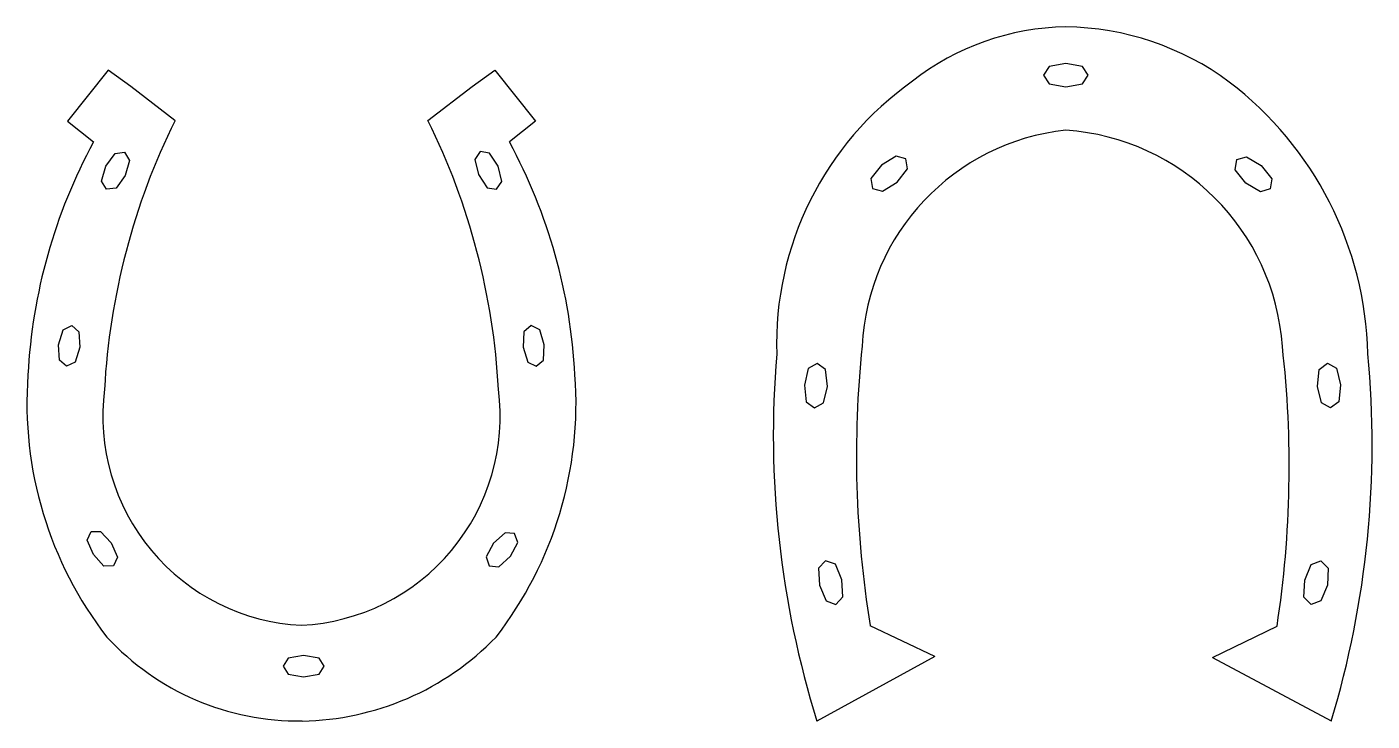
# Model space of a CAD drawing. Extents: x 0.1 to 16.6, y 0 to 8.5.
import ezdxf

# ---------------------------------------------------------------- set-up
doc = ezdxf.new("R2010")
doc.units = 0
doc.layers.get('0').update_dxf_attribs({"linetype": 'CONTINUOUS'})
doc.layers.add('LAYER_1', color=7, linetype='CONTINUOUS')

msp = doc.modelspace()

# ---------------------------------------------------------------- linework, layer by layer
at = {"color": 3, "linetype": 'BYBLOCK'}
for p, q in [((11.221, 0.806), (10.427, 1.186)), ((14.638, 0.794), (15.43, 1.181))]:
    msp.add_line(p, q, dxfattribs=at)
for centre, radius, start, end in [((12.887, 5.4), 3.149, 90.9872, 128.0087), ((12.792, 5.109), 3.439, 53.3949, 89.3222), ((13.22, 4.656), 3.944, 125.1648, 181.9139), ((12.218, 4.427), 4.329, 1.3688, 52.6772), ((13.13, 4.488), 2.805, 96.0737, 177.2239), ((12.639, 4.42), 2.864, 3.9845, 86.1117), ((21.029, 3.532), 11.793, 175.1702, 197.356), ((23.212, 3.276), 12.954, 174.0265, 189.2802), ((2.625, 3.145), 12.954, 351.2822, 6.5358), ((4.806, 3.422), 11.793, 343.2063, 5.3922)]:
    msp.add_arc(centre, radius, start, end, dxfattribs=at)
at = {"color": 6, "linetype": 'BYBLOCK'}
for centre, radius, start, end in [((9.476, 3.637), 8.476, 153.6717, 176.9218), ((-2.607, 3.637), 8.476, 3.0782, 26.3283), ((6.814, 3.918), 6.752, 151.559, 177.0232), ((0.054, 3.918), 6.752, 2.9768, 28.441), ((4.749, 3.921), 4.691, 175.7505, 217.7874), ((2.119, 3.921), 4.691, 322.2126, 4.2495), ((3.564, 3.761), 2.573, 172.602, 267.1221), ((3.304, 3.761), 2.573, 272.9166, 7.397), ((3.401, 3.228), 3.213, 222.7601, 270.7427), ((3.39, 3.407), 3.393, 270.8943, 315.9042)]:
    msp.add_arc(centre, radius, start, end, dxfattribs=at)
at = {"layer": 'LAYER_1', "color": 6}
for p, q in [((1.056, 8.015), (0.557, 7.387)), ((1.335, 7.816), (1.056, 8.015)), ((5.534, 7.816), (5.813, 8.015)), ((5.813, 8.015), (6.311, 7.387)), ((1.879, 7.396), (1.335, 7.816)), ((4.989, 7.396), (5.534, 7.816)), ((0.557, 7.387), (0.877, 7.134)), ((6.311, 7.387), (5.992, 7.134)), ((1.03, 6.836), (1.142, 6.992)), ((1.142, 6.992), (1.258, 7.006)), ((1.258, 7.006), (1.319, 6.907)), ((5.631, 7.016), (5.566, 6.919)), ((5.746, 6.997), (5.631, 7.016)), ((5.852, 6.836), (5.746, 6.997)), ((0.977, 6.652), (1.03, 6.836)), ((1.319, 6.907), (1.266, 6.722)), ((5.566, 6.919), (5.611, 6.732)), ((5.896, 6.649), (5.852, 6.836)), ((1.038, 6.552), (0.977, 6.652)), ((1.266, 6.722), (1.154, 6.566)), ((5.611, 6.732), (5.716, 6.571)), ((5.831, 6.552), (5.896, 6.649)), ((1.154, 6.566), (1.038, 6.552)), ((1.038, 6.552), (1.038, 6.552)), ((5.716, 6.571), (5.831, 6.552)), ((5.831, 6.552), (5.831, 6.552)), ((0.448, 4.641), (0.503, 4.825)), ((0.503, 4.825), (0.609, 4.876)), ((0.609, 4.876), (0.698, 4.801)), ((0.698, 4.801), (0.708, 4.609)), ((6.17, 4.801), (6.16, 4.609)), ((6.26, 4.876), (6.17, 4.801)), ((6.365, 4.825), (6.26, 4.876)), ((6.42, 4.641), (6.365, 4.825)), ((0.458, 4.449), (0.448, 4.641)), ((6.411, 4.449), (6.42, 4.641)), ((0.708, 4.609), (0.653, 4.425)), ((6.16, 4.609), (6.216, 4.425)), ((0.547, 4.375), (0.458, 4.449)), ((0.653, 4.425), (0.547, 4.375)), ((0.547, 4.375), (0.547, 4.375)), ((6.216, 4.425), (6.321, 4.375)), ((6.321, 4.375), (6.411, 4.449)), ((6.321, 4.375), (6.321, 4.375)), ((0.8, 2.238), (0.848, 2.344)), ((0.848, 2.344), (0.965, 2.345)), ((0.848, 2.344), (0.848, 2.344)), ((0.965, 2.345), (1.095, 2.204)), ((5.939, 2.33), (5.797, 2.202)), ((6.055, 2.32), (5.939, 2.33)), ((6.094, 2.209), (6.055, 2.32)), ((6.055, 2.32), (6.055, 2.32)), ((0.876, 2.061), (0.8, 2.238)), ((1.095, 2.204), (1.171, 2.027)), ((5.797, 2.202), (5.706, 2.032)), ((6.003, 2.04), (6.094, 2.209)), ((1.006, 1.92), (0.876, 2.061)), ((1.171, 2.027), (1.123, 1.921)), ((5.706, 2.032), (5.744, 1.922)), ((5.86, 1.911), (6.003, 2.04)), ((1.123, 1.921), (1.006, 1.92)), ((5.744, 1.922), (5.86, 1.911)), ((3.272, 0.788), (3.209, 0.689)), ((3.209, 0.689), (3.272, 0.591)), ((3.461, 0.82), (3.272, 0.788)), ((3.65, 0.788), (3.461, 0.82)), ((3.713, 0.689), (3.65, 0.788)), ((3.65, 0.591), (3.713, 0.689)), ((3.713, 0.689), (3.713, 0.689)), ((3.272, 0.591), (3.461, 0.559)), ((3.461, 0.559), (3.65, 0.591))]:
    msp.add_line(p, q, dxfattribs=at)
at = {"layer": 'LAYER_1', "color": 3}
for p, q in [((12.626, 8.061), (12.557, 7.954)), ((12.557, 7.954), (12.626, 7.847)), ((12.557, 7.954), (12.557, 7.954)), ((12.832, 8.097), (12.626, 8.061)), ((13.038, 8.061), (12.832, 8.097)), ((13.106, 7.954), (13.038, 8.061)), ((13.038, 7.847), (13.106, 7.954)), ((12.626, 7.847), (12.832, 7.812)), ((12.832, 7.812), (13.038, 7.847)), ((10.745, 6.96), (10.567, 6.85)), ((10.867, 6.926), (10.745, 6.96)), ((14.934, 6.916), (15.056, 6.952)), ((15.056, 6.952), (15.234, 6.843)), ((10.567, 6.85), (10.437, 6.686)), ((10.757, 6.637), (10.887, 6.801)), ((10.887, 6.801), (10.867, 6.926)), ((14.915, 6.791), (14.934, 6.916)), ((15.047, 6.628), (14.915, 6.791)), ((15.234, 6.843), (15.366, 6.68)), ((10.437, 6.686), (10.457, 6.561)), ((10.58, 6.527), (10.757, 6.637)), ((15.225, 6.52), (15.047, 6.628)), ((15.366, 6.68), (15.347, 6.555)), ((10.457, 6.561), (10.58, 6.527)), ((10.457, 6.561), (10.457, 6.561)), ((15.347, 6.555), (15.225, 6.52)), ((15.347, 6.555), (15.347, 6.555)), ((9.665, 4.349), (9.618, 4.145)), ((9.776, 4.411), (9.665, 4.349)), ((9.878, 4.337), (9.776, 4.411)), ((9.776, 4.411), (9.776, 4.411)), ((9.902, 4.129), (9.878, 4.337)), ((15.926, 4.129), (15.948, 4.337)), ((15.948, 4.337), (16.05, 4.412)), ((16.05, 4.412), (16.161, 4.351)), ((16.05, 4.412), (16.05, 4.412)), ((16.161, 4.351), (16.21, 4.148)), ((9.618, 4.145), (9.641, 3.938)), ((16.21, 4.148), (16.189, 3.94)), ((9.855, 3.925), (9.902, 4.129)), ((15.975, 3.926), (15.926, 4.129)), ((9.641, 3.938), (9.744, 3.863)), ((9.744, 3.863), (9.855, 3.925)), ((16.087, 3.864), (15.975, 3.926)), ((16.189, 3.94), (16.087, 3.864)), ((9.879, 1.984), (9.791, 1.893)), ((9.791, 1.893), (9.803, 1.685)), ((9.999, 1.942), (9.879, 1.984)), ((9.879, 1.984), (9.879, 1.984)), ((10.08, 1.749), (9.999, 1.942)), ((15.771, 1.747), (15.851, 1.94)), ((15.851, 1.94), (15.97, 1.984)), ((15.97, 1.984), (16.059, 1.894)), ((15.97, 1.984), (15.97, 1.984)), ((16.059, 1.894), (16.049, 1.685)), ((9.803, 1.685), (9.884, 1.492)), ((10.092, 1.54), (10.08, 1.749)), ((15.761, 1.538), (15.771, 1.747)), ((16.049, 1.685), (15.97, 1.492)), ((9.884, 1.492), (10.004, 1.449)), ((10.004, 1.449), (10.092, 1.54)), ((15.851, 1.448), (15.761, 1.538)), ((15.97, 1.492), (15.851, 1.448)), ((11.221, 0.806), (9.773, 0.014)), ((14.638, 0.794), (16.095, 0.015))]:
    msp.add_line(p, q, dxfattribs=at)

doc.saveas('drawing.dxf')
